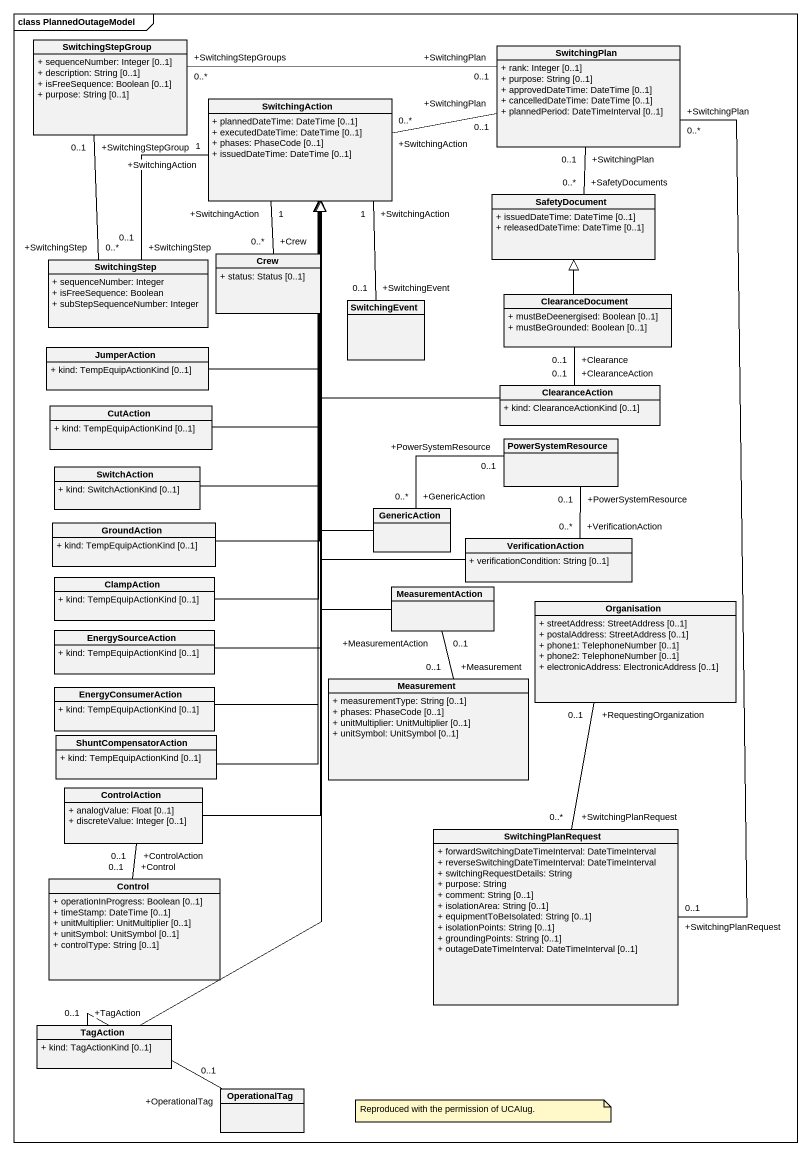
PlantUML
@startuml
mainframe class PlannedOutageModel
hide circle
hide empty members
skinparam classAttributeIconSize 0
class SwitchingStepGroup {
  + sequenceNumber: Integer [0..1]
  + description: String [0..1]
  + isFreeSequence: Boolean [0..1]
  + purpose: String [0..1]
}
class SwitchingPlan {
  + rank: Integer [0..1]
  + purpose: String [0..1]
  + approvedDateTime: DateTime [0..1]
  + cancelledDateTime: DateTime [0..1]
  + plannedPeriod: DateTimeInterval [0..1]
}
class SwitchingAction {
  + plannedDateTime: DateTime [0..1]
  + executedDateTime: DateTime [0..1]
  + phases: PhaseCode [0..1]
  + issuedDateTime: DateTime [0..1]
}
class SafetyDocument {
  + issuedDateTime: DateTime [0..1]
  + releasedDateTime: DateTime [0..1]
}
class SwitchingStep {
  + sequenceNumber: Integer
  + isFreeSequence: Boolean
  + subStepSequenceNumber: Integer
}
class Crew {
  + status: Status [0..1]
}
class SwitchingEvent
class ClearanceDocument {
  + mustBeDeenergised: Boolean [0..1]
  + mustBeGrounded: Boolean [0..1]
}
class JumperAction {
  + kind: TempEquipActionKind [0..1]
}
class ClearanceAction {
  + kind: ClearanceActionKind [0..1]
}
class CutAction {
  + kind: TempEquipActionKind [0..1]
}
class SwitchAction {
  + kind: SwitchActionKind [0..1]
}
class PowerSystemResource
class GenericAction
class GroundAction {
  + kind: TempEquipActionKind [0..1]
}
class VerificationAction {
  + verificationCondition: String [0..1]
}
class ClampAction {
  + kind: TempEquipActionKind [0..1]
}
class MeasurementAction
class Organisation {
  + streetAddress: StreetAddress [0..1]
  + postalAddress: StreetAddress [0..1]
  + phone1: TelephoneNumber [0..1]
  + phone2: TelephoneNumber [0..1]
  + electronicAddress: ElectronicAddress [0..1]
}
class EnergySourceAction {
  + kind: TempEquipActionKind [0..1]
}
class EnergyConsumerAction {
  + kind: TempEquipActionKind [0..1]
}
class Measurement {
  + measurementType: String [0..1]
  + phases: PhaseCode [0..1]
  + unitMultiplier: UnitMultiplier [0..1]
  + unitSymbol: UnitSymbol [0..1]
}
class ShuntCompensatorAction {
  + kind: TempEquipActionKind [0..1]
}
class ControlAction {
  + analogValue: Float [0..1]
  + discreteValue: Integer [0..1]
}
class SwitchingPlanRequest {
  + forwardSwitchingDateTimeInterval: DateTimeInterval
  + reverseSwitchingDateTimeInterval: DateTimeInterval
  + switchingRequestDetails: String
  + purpose: String
  + comment: String [0..1]
  + isolationArea: String [0..1]
  + equipmentToBeIsolated: String [0..1]
  + isolationPoints: String [0..1]
  + groundingPoints: String [0..1]
  + outageDateTimeInterval: DateTimeInterval [0..1]
}
class "Control" as Control_ {
  + operationInProgress: Boolean [0..1]
  + timeStamp: DateTime [0..1]
  + unitMultiplier: UnitMultiplier [0..1]
  + unitSymbol: UnitSymbol [0..1]
  + controlType: String [0..1]
}
class TagAction {
  + kind: TagActionKind [0..1]
}
class OperationalTag
SwitchingPlan "+SwitchingPlan\n0..1" -left- "+SwitchingStepGroups\n0..*" SwitchingStepGroup
SwitchingPlan "+SwitchingPlan\n0..1" -- "+SafetyDocuments\n0..*" SafetyDocument
SwitchingAction "+SwitchingAction\n0..*" -right- "+SwitchingPlan\n0..1" SwitchingPlan
SwitchingAction "+SwitchingAction\n1" -- "+Crew\n0..*" Crew
SwitchingAction "+SwitchingAction\n1" -- "+SwitchingEvent\n0..1" SwitchingEvent
SwitchingStep "+SwitchingStep\n0..*" -up- "+SwitchingStepGroup\n0..1" SwitchingStepGroup
SwitchingStep "+SwitchingStep\n0..1" -up- "+SwitchingAction\n1" SwitchingAction
ClearanceDocument -up-|> SafetyDocument
JumperAction -up-|> SwitchingAction
ClearanceAction -up-|> SwitchingAction
ClearanceAction "+ClearanceAction\n0..1" -up- "+Clearance\n0..1" ClearanceDocument
CutAction -up-|> SwitchingAction
SwitchAction -up-|> SwitchingAction
GenericAction -up-|> SwitchingAction
GenericAction "+GenericAction\n0..*" -right- "+PowerSystemResource\n0..1" PowerSystemResource
GroundAction -up-|> SwitchingAction
VerificationAction -up-|> SwitchingAction
VerificationAction "+VerificationAction\n0..*" -up- "+PowerSystemResource\n0..1" PowerSystemResource
ClampAction -up-|> SwitchingAction
MeasurementAction -up-|> SwitchingAction
MeasurementAction "+MeasurementAction\n0..1" -- "+Measurement\n0..1" Measurement
EnergySourceAction -up-|> SwitchingAction
EnergyConsumerAction -up-|> SwitchingAction
ShuntCompensatorAction -up-|> SwitchingAction
ControlAction -up-|> SwitchingAction
ControlAction "+ControlAction\n0..1" -- "+Control\n0..1" Control_
SwitchingPlanRequest "+SwitchingPlanRequest\n0..1" -up- "+SwitchingPlan\n0..*" SwitchingPlan
SwitchingPlanRequest "+SwitchingPlanRequest\n0..*" -up- "+RequestingOrganization\n0..1" Organisation
TagAction -up-|> SwitchingAction
TagAction "+TagAction\n0..1" -right- "+OperationalTag\n0..1" OperationalTag
note as N1
  Reproduced with the permission of UCAIug.
end note
@enduml
